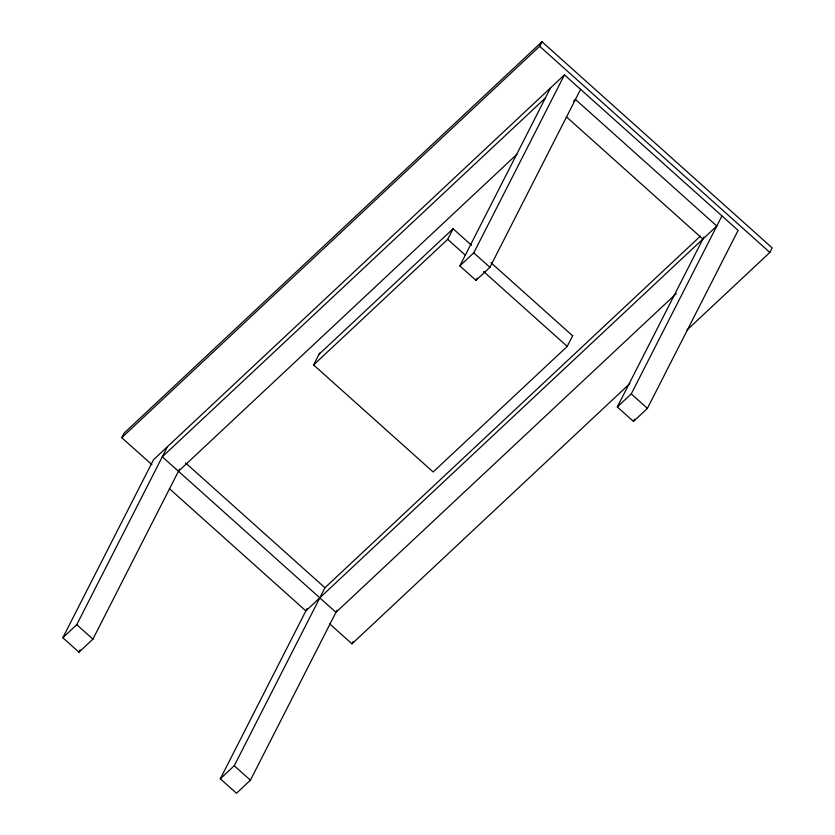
<?xml version="1.0" encoding="UTF-8"?>
<svg xmlns="http://www.w3.org/2000/svg" width="835" height="835" viewBox="0 0 835 835"><rect width="100%" height="100%" fill="white"/><g stroke="black" fill="none" stroke-linecap="round" stroke-linejoin="round"><path stroke-width="1.25" d="M151.876 464.657L121.764 437.686L124.081 433.146L541.978 41.75L772.177 247.901L769.86 252.441L687.038 330.013M179.483 469.249L92.915 639.151L78.981 652.198L62.823 637.731L153.515 459.741L564.45 74.868L738.109 230.387L647.417 408.378L633.483 421.424L617.326 406.958L703.895 237.056M62.823 637.731L76.757 624.684L167.449 446.694M78.981 652.198L80.16 649.891M572.726 335.586L567.216 346.41L433.146 471.984L313.605 364.926L319.669 353.028M121.764 437.686L539.66 46.29L541.978 41.75M313.605 364.926L447.675 239.353L453.186 228.54M580.596 89.335L489.915 267.325L475.981 280.372L459.824 265.906L550.516 87.915M459.824 265.906L473.758 252.859L564.45 74.868M336.985 610.302L250.416 780.203L236.482 793.25L220.336 778.784L307.019 608.652M475.981 280.372L477.161 278.065M220.336 778.784L234.259 765.737L324.951 587.746L700.419 236.096M329.627 623.828L351.963 643.837L353.121 641.562M617.326 406.958L631.26 393.911L721.951 215.921M633.483 421.424L634.663 419.118M545.37 98.019L162.303 456.797L335.962 612.316L676.256 293.596M178.46 471.264L516.855 154.329M573.603 101.181L575.451 99.438L716.806 226.024L305.871 610.896L169.369 488.642M319.001 354.322L453.081 228.748L471.545 245.292M351.963 643.837L629.924 383.505M539.66 46.29L769.86 252.441M566.37 116.816L702.872 239.071M490.98 262.701L572.622 335.806M473.758 252.859L489.915 267.325M631.26 393.911L647.417 408.378M447.675 239.353L465.168 255.019M483.632 271.563L567.216 346.41M185.537 462.893L324.951 587.746M76.757 624.684L92.915 639.151M234.259 765.737L250.416 780.203"/></g></svg>
